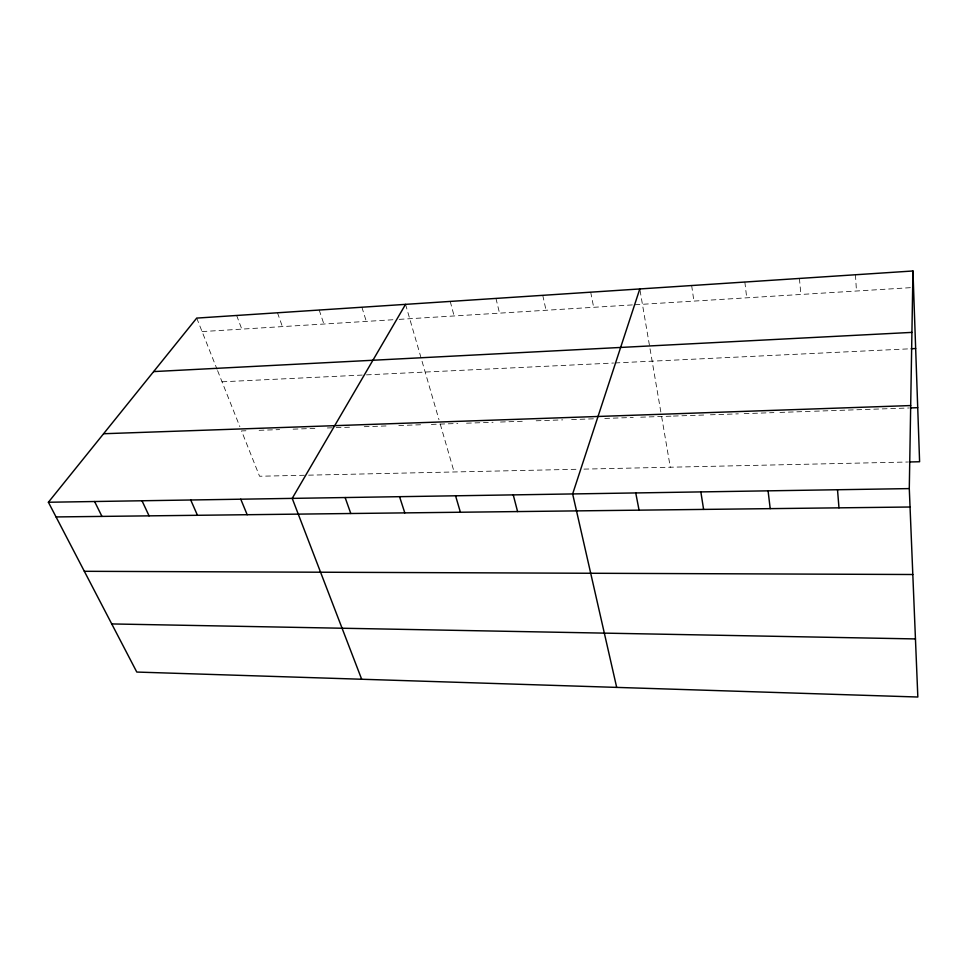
<?xml version="1.0" encoding="UTF-8"?>
<svg xmlns="http://www.w3.org/2000/svg" width="968" height="968" viewBox="0 0 968 968"><rect width="100%" height="100%" fill="white"/><g stroke="black" fill="none" stroke-linecap="round" stroke-linejoin="round"><path stroke-width="0.73" stroke-dasharray="4.84 3.63" d="M202.082 331.588L393.25 319.73M399.239 319.367L633.556 304.835M635.032 304.751L910.537 287.665M222.023 381.803L364.972 374.943M366.461 374.87L613.555 363.024M615.043 362.952L909.678 348.819M245.933 430.772L241.54 430.917L259.545 476.244L307.146 475.203M259.122 430.312L279.631 429.611M293.098 429.151L317.032 428.328M327.353 427.965L334.71 427.723M336.186 427.662L352.364 427.106M364.258 426.706L386.789 425.932M398.816 425.509L422.484 424.698M431.365 424.395L457.767 423.488M466.528 423.185L493.039 422.278M500.492 422.024L525.866 421.153M536.187 420.79L562.735 419.882M571.616 419.58L595.744 418.745M604.782 418.43L633.254 417.45M640.719 417.196L671.961 416.131M673.438 416.071L704.486 415.006M710.403 414.8L738.318 413.844M744.198 413.639L773.904 412.622M779.93 412.416L811.535 411.327M814.536 411.219L908.758 407.988M308.611 475.167L578.029 469.25M583.958 469.117L907.657 462.014M196.722 318.097L217.038 369.244M217.594 370.635L239.87 426.706M236.652 315.471L241.794 329.12M277.477 312.785L282.39 326.603M319.21 310.038L323.881 324.038M361.887 307.231L366.315 321.4M405.556 304.363L438.988 419.749M440.246 424.093L454.125 471.973M450.229 301.423L454.113 315.955M495.955 298.41L499.536 313.148M542.758 295.337L546.049 310.256M590.698 292.179L593.662 307.304M640.042 290.352L660.866 412.114M661.616 416.482L670.292 467.229M691.66 285.536L693.911 301.096M744.852 282.039L746.715 297.817M799.423 278.445L800.887 294.466M855.446 274.767L856.474 291.017"/><path stroke-width="1.45" d="M909.291 488.598L912.957 270.979L196.722 318.097L48.4 502.247L136.79 672.058L917.833 697.02L909.291 488.598L48.4 502.247M639.8 288.948L572.645 493.934L616.689 687.389M405.556 304.363L292.215 498.375L361.669 679.246M153.634 371.591L911.929 332.387M911.166 348.746L915.655 348.528M103.588 433.737L910.694 405.556M910.259 407.939L917.712 407.673M909.146 461.978L919.6 461.748L912.957 270.979M56.047 516.936L910.041 507.014M84.337 571.301L912.812 574.508M111.743 623.936L915.45 638.928M94.586 501.509L101.955 516.404M142.006 500.759L149.072 515.859M190.72 499.984L197.46 515.291M240.766 499.198L247.179 514.722M345.128 497.54L350.791 513.512M399.554 496.681L404.805 512.883M455.565 495.785L460.393 512.241M513.246 494.878L517.59 511.576M635.746 492.93L639.061 510.16M700.856 491.901L703.591 509.41M768.084 490.836L770.201 508.636M837.514 489.735L838.978 507.837"/></g></svg>
